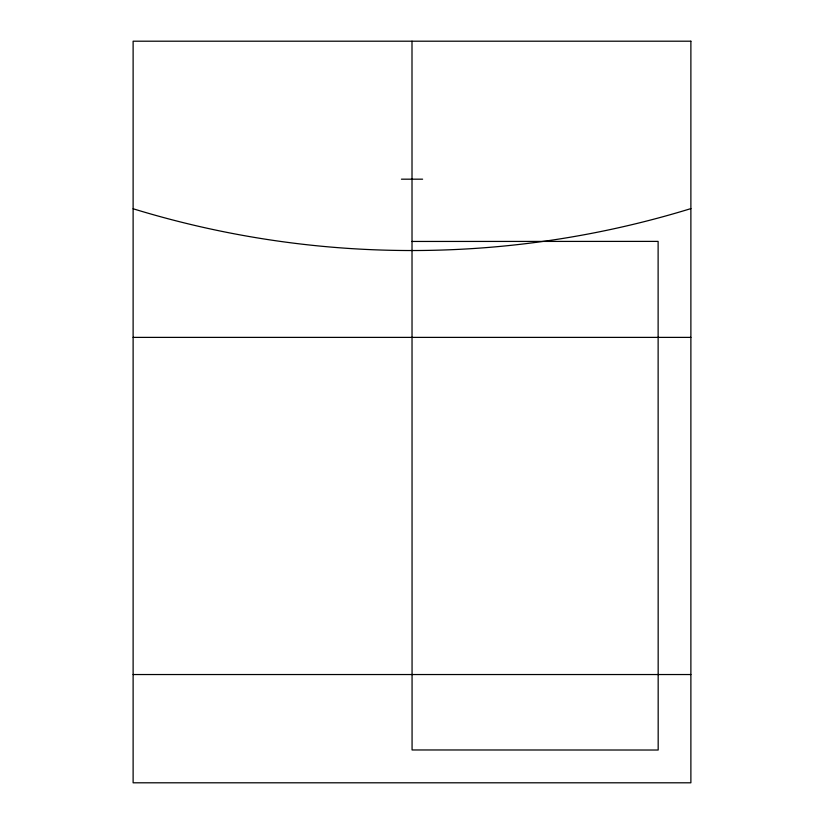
<?xml version="1.0" encoding="UTF-8"?>
<svg xmlns="http://www.w3.org/2000/svg" width="824" height="824" viewBox="0 0 824 824"><rect width="100%" height="100%" fill="white"/><g stroke="black" fill="none" stroke-linecap="round" stroke-linejoin="round"><path stroke-width="1.24" d="M401.422 179.179L422.609 179.179M412 241.453L658.119 241.391L658.18 750.025L412.072 749.964L412 41.2M133.117 337.387L690.883 337.387M133.117 674.537L690.883 674.537M690.883 208.606A950.247 950.247 0 0 1 133.117 208.76M690.883 41.2L133.117 41.2L133.117 782.8L690.883 782.8L690.883 41.2"/></g></svg>
